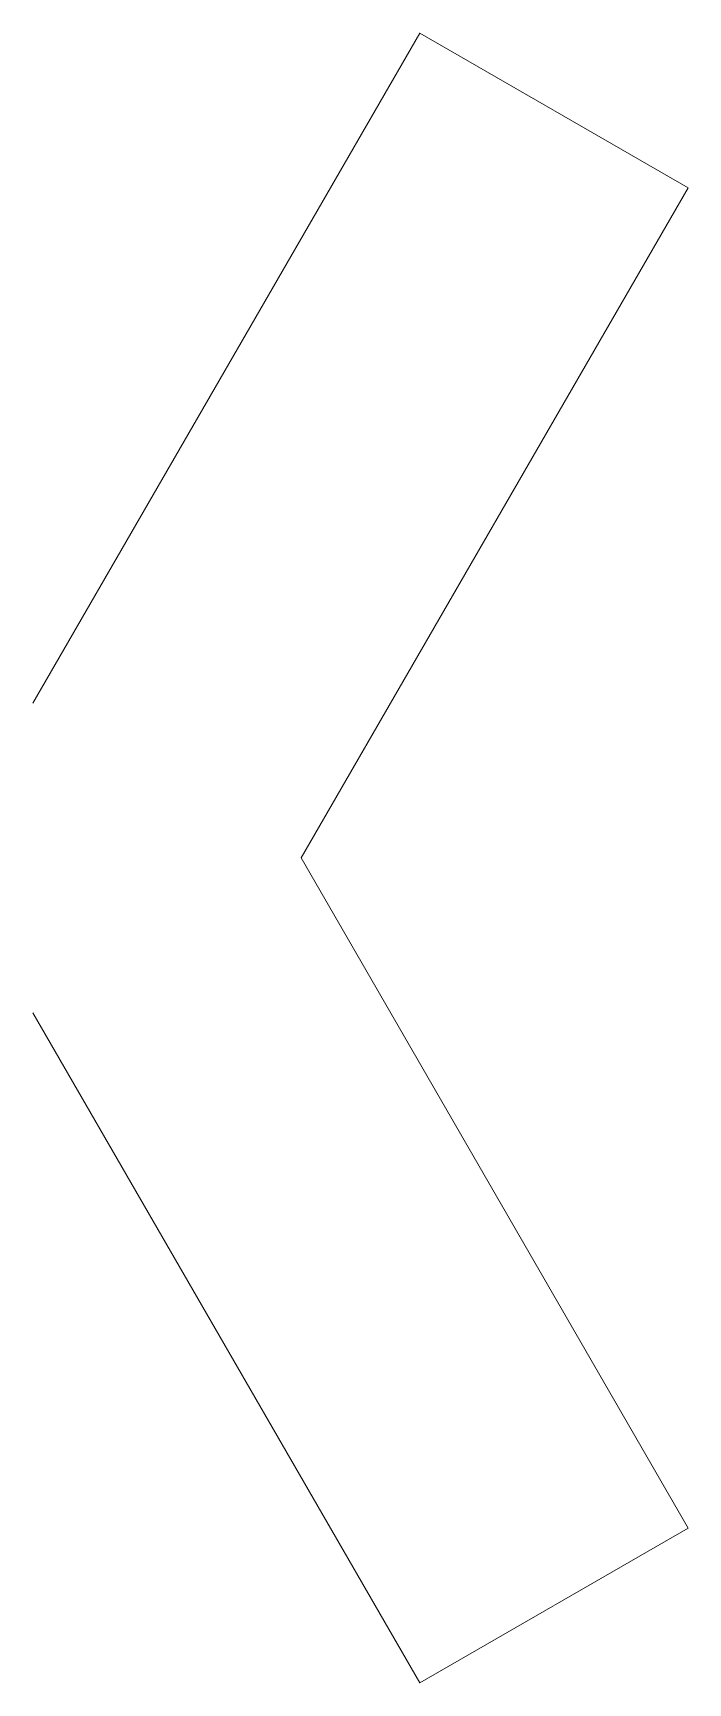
# Model space of a CAD drawing. Header units: centimetres. Extents: x -52 to 52, y -48 to 48.
# Drawn here: x 49.92 to 52.04, y 42.88 to 48.21 of the extents above; entities that cross this region are included whole.
import ezdxf

# ---------------------------------------------------------------- set-up
doc = ezdxf.new("R2010")
doc.units = ezdxf.units.CM
doc.header["$MEASUREMENT"] = 0
doc.layers.add('Model-Front', color=7, linetype='Continuous')

msp = doc.modelspace()

# ---------------------------------------------------------------- linework, layer by layer
at = {"layer": 'Model-Front', "lineweight": 9}
for points in [[(49.92194, 46.04034), (49.92194, 46.04034), (51.17194, 48.2054), (51.17194, 48.2054)], [(51.17194, 48.2054), (51.17194, 48.2054), (52.03797, 47.7054), (52.03797, 47.7054)], [(52.03797, 47.7054), (52.03797, 47.7054), (50.78797, 45.54034), (50.78797, 45.54034)], [(52.03797, 43.37527), (52.03797, 43.37527), (50.78797, 45.54034), (50.78797, 45.54034)], [(49.92194, 45.04034), (49.92194, 45.04034), (51.17194, 42.87527), (51.17194, 42.87527)], [(51.17194, 42.87527), (51.17194, 42.87527), (52.03797, 43.37527), (52.03797, 43.37527)]]:
    msp.add_open_spline(points, degree=3, dxfattribs=at)

doc.saveas('drawing.dxf')
